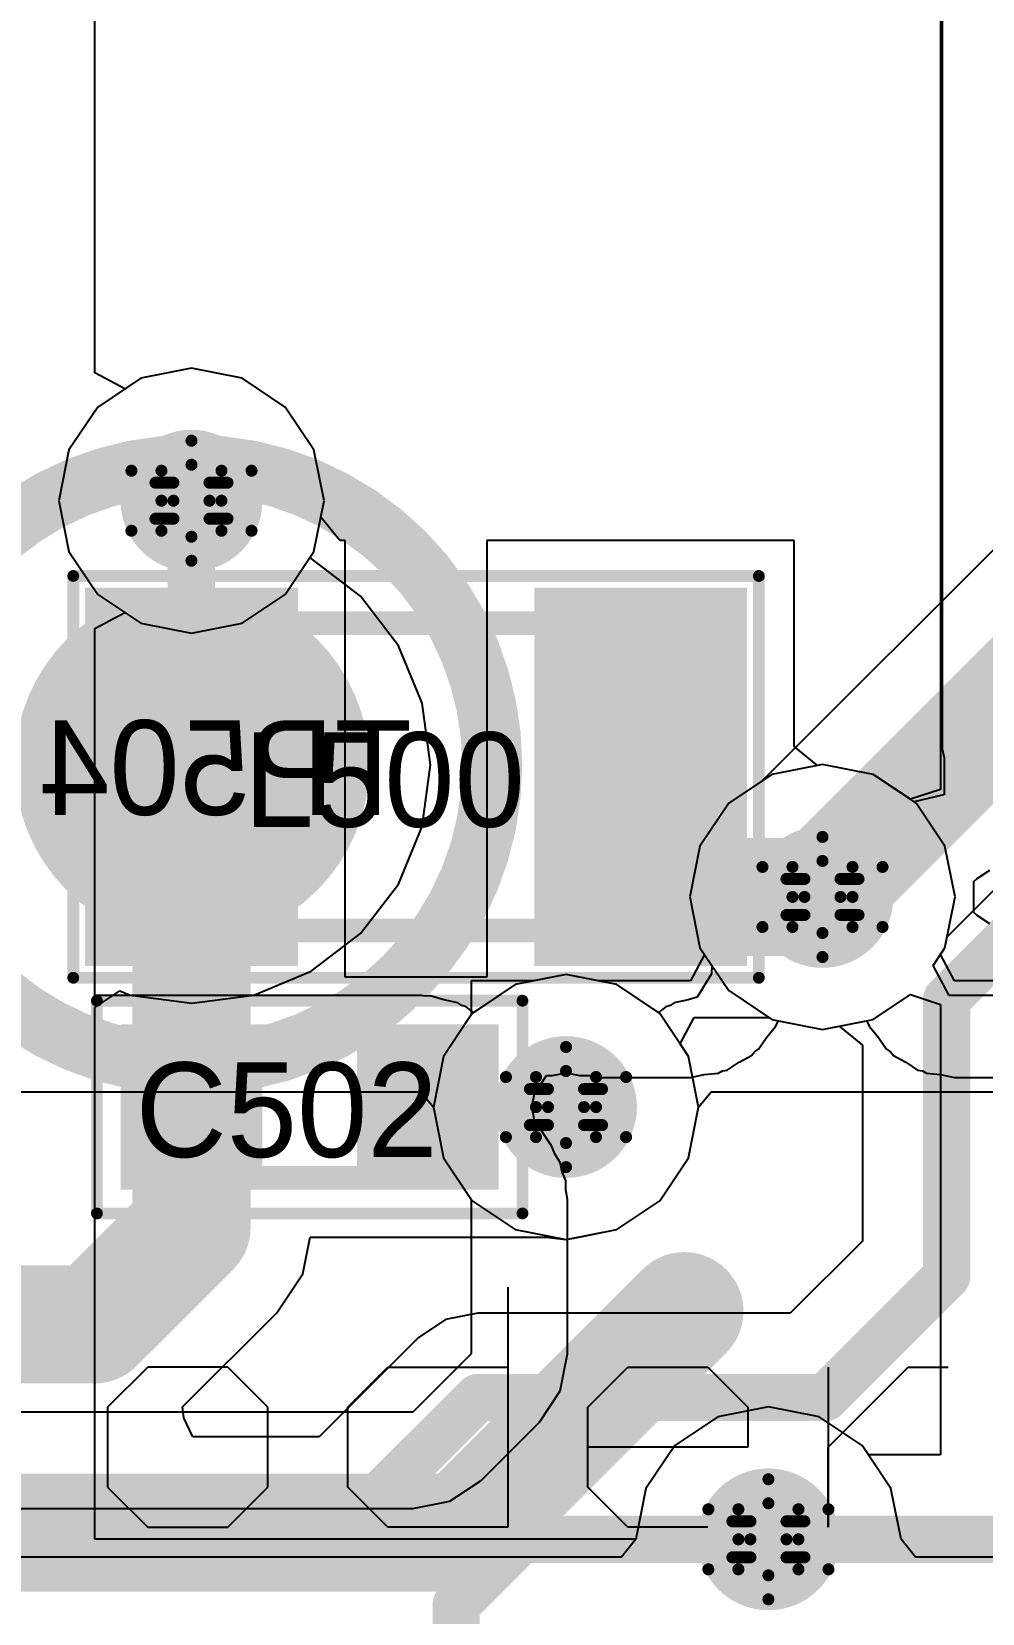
# Model space of a CAD drawing. Header units: millimetres. Extents: x 5 to 399, y 5 to 287.
# Drawn here: x 203.85 to 207.87, y 124.15 to 130.85 of the extents above; entities that cross this region are included whole.
import ezdxf

# ---------------------------------------------------------------- set-up
doc = ezdxf.new("R2010")
doc.units = ezdxf.units.MM
for name, color, linetype in [('BottomLayer', 5, 'Continuous'), ('BottomOverlay', 54, 'Continuous'), ('BottomPaste', 16, 'Continuous'), ('BottomSolder', 6, 'Continuous'), ('DrillDrawing', 1, 'Continuous'), ('DrillGuide', 244, 'Continuous'), ('Mechanical13', 56, 'Continuous'), ('MidLayer1', 16, 'Continuous'), ('MidLayer2', 76, 'Continuous'), ('MultiLayer', 9, 'Continuous'), ('TopLayer', 1, 'Continuous'), ('TopOverlay', 2, 'Continuous'), ('TopPaste', 8, 'Continuous'), ('TopSolder', 216, 'Continuous'), ('ViaHoleLayer', 16, 'Continuous')]:
    doc.layers.add(name, color=color, linetype=linetype)

# ---------------------------------------------------------------- blocks, each defined once
blk = doc.blocks.new('TP1_5MM_B_117')
at = {"layer": 'BottomLayer', "const_width": 0.75}
blk.add_lwpolyline([(-0.375, 0, 1), (0.375, 0, 1)], format="xyb", close=True, dxfattribs=at)
at = {"layer": 'BottomOverlay'}
for points, const_width in [([(1.27, 0, 1), (-1.27, 0, 1)], 0.254), ([(-1.3335, 0, 1), (-1.2065, 0, 1)], 0.127), ([(1.2065, 0, 1), (1.3335, 0, 1)], 0.127)]:
    blk.add_lwpolyline(points, format="xyb", close=True, dxfattribs=dict(at, const_width=const_width))
at = {"layer": 'BottomPaste', "const_width": 0.75}
blk.add_lwpolyline([(-0.375, 0, 1), (0.375, 0, 1)], format="xyb", close=True, dxfattribs=at)
at = {"layer": 'BottomSolder', "const_width": 0.75}
blk.add_lwpolyline([(-0.375, 0, 1), (0.375, 0, 1)], format="xyb", close=True, dxfattribs=at)
blk = doc.blocks.new('0805_R_212')
at = {"layer": 'Mechanical13', "const_width": 0.1}
for points in [[(0.95, 0.65), (-0.9498, 0.65)], [(-0.9498, 0.65), (-0.9498, -0.6498)], [(0.95, 0.65), (0.95, -0.6498)], [(0.95, -0.6498), (-0.9498, -0.6498)]]:
    blk.add_lwpolyline(points, dxfattribs=at)
at = {"layer": 'Mechanical13', "const_width": 0.05}
for points in [[(-0.9748, 0.65, 1), (-0.9248, 0.65, 1)], [(-0.9748, 0.65, 1), (-0.9248, 0.65, 1)], [(0.925, 0.65, 1), (0.975, 0.65, 1)], [(0.925, 0.65, 1), (0.975, 0.65, 1)], [(-0.9748, -0.6498, 1), (-0.9248, -0.6498, 1)], [(-0.9748, -0.6498, 1), (-0.9248, -0.6498, 1)], [(0.925, -0.6498, 1), (0.975, -0.6498, 1)], [(0.925, -0.6498, 1), (0.975, -0.6498, 1)]]:
    blk.add_lwpolyline(points, format="xyb", close=True, dxfattribs=at)
at = {"layer": 'TopLayer'}
for points in [[(-0.55, -0.75), (-0.55, 0.75), (-1.35, -0.75), (-1.35, 0.75)], [(0.55, 0.75), (0.55, -0.75), (1.35, 0.75), (1.35, -0.75)]]:
    blk.add_solid(points, dxfattribs=at)
at = {"layer": 'TopOverlay', "const_width": 0.05}
for points in [[(1.45, 0.85), (-1.45, 0.85)], [(-1.45, 0.85), (-1.45, -0.85)], [(1.45, 0.85), (1.45, -0.85)], [(1.45, -0.85), (-1.45, -0.85)]]:
    blk.add_lwpolyline(points, dxfattribs=at)
at = {"layer": 'TopOverlay', "const_width": 0.025}
for points in [[(-1.4625, 0.85, 1), (-1.4375, 0.85, 1)], [(-1.4625, 0.85, 1), (-1.4375, 0.85, 1)], [(1.4375, 0.85, 1), (1.4625, 0.85, 1)], [(1.4375, 0.85, 1), (1.4625, 0.85, 1)], [(-1.4625, -0.85, 1), (-1.4375, -0.85, 1)], [(-1.4625, -0.85, 1), (-1.4375, -0.85, 1)], [(1.4375, -0.85, 1), (1.4625, -0.85, 1)], [(1.4375, -0.85, 1), (1.4625, -0.85, 1)]]:
    blk.add_lwpolyline(points, format="xyb", close=True, dxfattribs=at)
at = {"layer": 'TopPaste'}
for points in [[(-0.55, -0.75), (-0.55, 0.75), (-1.35, -0.75), (-1.35, 0.75)], [(0.55, 0.75), (0.55, -0.75), (1.35, 0.75), (1.35, -0.75)]]:
    blk.add_solid(points, dxfattribs=at)
at = {"layer": 'TopSolder'}
for points in [[(-0.5, -0.8), (-0.5, 0.8), (-1.4, -0.8), (-1.4, 0.8)], [(0.5, 0.8), (0.5, -0.8), (1.4, 0.8), (1.4, -0.8)]]:
    blk.add_solid(points, dxfattribs=at)
blk = doc.blocks.new('0402___264')
at = {"layer": 'Mechanical13', "const_width": 0.1}
for points in [[(-0.55, 0.3), (-0.55, -0.3)], [(0.55, 0.3), (-0.55, 0.3)], [(0.55, 0.3), (0.55, -0.3)], [(0.55, -0.3), (-0.55, -0.3)]]:
    blk.add_lwpolyline(points, dxfattribs=at)
at = {"layer": 'Mechanical13', "const_width": 0.05}
for points in [[(-0.575, 0.3, 1), (-0.525, 0.3, 1)], [(-0.575, 0.3, 1), (-0.525, 0.3, 1)], [(0.525, 0.3, 1), (0.575, 0.3, 1)], [(0.525, 0.3, 1), (0.575, 0.3, 1)], [(-0.575, -0.3, 1), (-0.525, -0.3, 1)], [(-0.575, -0.3, 1), (-0.525, -0.3, 1)], [(0.525, -0.3, 1), (0.575, -0.3, 1)], [(0.525, -0.3, 1), (0.575, -0.3, 1)]]:
    blk.add_lwpolyline(points, format="xyb", close=True, dxfattribs=at)
at = {"layer": 'TopLayer'}
for points in [[(-0.25, -0.3), (-0.25, 0.3), (-0.75, -0.3), (-0.75, 0.3)], [(0.75, -0.3), (0.75, 0.3), (0.25, -0.3), (0.25, 0.3)]]:
    blk.add_solid(points, dxfattribs=at)
at = {"layer": 'TopOverlay', "const_width": 0.05}
for points in [[(0.9, 0.45), (-0.9, 0.45)], [(-0.9, 0.45), (-0.9, -0.45)], [(0.9, 0.45), (0.9, -0.45)], [(0.9, -0.45), (-0.9, -0.45)]]:
    blk.add_lwpolyline(points, dxfattribs=at)
at = {"layer": 'TopOverlay', "const_width": 0.025}
for points in [[(-0.9125, 0.45, 1), (-0.8875, 0.45, 1)], [(-0.9125, 0.45, 1), (-0.8875, 0.45, 1)], [(0.8875, 0.45, 1), (0.9125, 0.45, 1)], [(0.8875, 0.45, 1), (0.9125, 0.45, 1)], [(-0.9125, -0.45, 1), (-0.8875, -0.45, 1)], [(-0.9125, -0.45, 1), (-0.8875, -0.45, 1)], [(0.8875, -0.45, 1), (0.9125, -0.45, 1)], [(0.8875, -0.45, 1), (0.9125, -0.45, 1)]]:
    blk.add_lwpolyline(points, format="xyb", close=True, dxfattribs=at)
at = {"layer": 'TopPaste'}
for points in [[(-0.25, -0.3), (-0.25, 0.3), (-0.75, -0.3), (-0.75, 0.3)], [(0.75, -0.3), (0.75, 0.3), (0.25, -0.3), (0.25, 0.3)]]:
    blk.add_solid(points, dxfattribs=at)
at = {"layer": 'TopSolder'}
for points in [[(-0.2, -0.35), (-0.2, 0.35), (-0.8, -0.35), (-0.8, 0.35)], [(0.8, -0.35), (0.8, 0.35), (0.2, -0.35), (0.2, 0.35)]]:
    blk.add_solid(points, dxfattribs=at)

msp = doc.modelspace()

# ---------------------------------------------------------------- linework, layer by layer
at = {"layer": 'BottomLayer'}
for p, q in [((207.697, 136.8772), (207.697, 127.6407)), ((204.1202, 129.4034), (204.1202, 131.4266)), ((204.2472, 129.3355), (204.1202, 129.4034)), ((204.3145, 129.3805), (204.2472, 129.3355)), ((204.5291, 129.4232), (204.3145, 129.3805)), ((204.7437, 129.3805), (204.5291, 129.4232)), ((204.9257, 129.2589), (204.7437, 129.3805)), ((205.0472, 129.077), (204.9257, 129.2589)), ((205.0899, 128.8624), (205.0472, 129.077)), ((205.0472, 128.6478), (205.0899, 128.8624)), ((205.033, 128.6265), (205.0472, 128.6478)), ((205.0355, 128.6183), (205.033, 128.6265)), ((205.2444, 128.458), (205.0355, 128.6183)), ((205.4047, 128.2491), (205.2444, 128.458)), ((205.5055, 128.0058), (205.4047, 128.2491)), ((205.5398, 127.7448), (205.5055, 128.0058)), ((205.5055, 127.4837), (205.5398, 127.7448)), ((206.9836, 127.7041), (206.8017, 127.5825)), ((207.1982, 127.7468), (206.9836, 127.7041)), ((207.4128, 127.7041), (207.1982, 127.7468)), ((207.57, 127.5991), (207.4128, 127.7041)), ((207.697, 127.6407), (207.57, 127.5991)), ((206.8017, 127.5825), (206.6801, 127.4006)), ((205.4047, 127.2405), (205.5055, 127.4837)), ((206.6801, 127.4006), (206.6374, 127.186)), ((207.853, 127.2639), (207.9066, 127.2997)), ((205.2444, 127.0316), (205.4047, 127.2405)), ((207.8377, 127.2512), (207.853, 127.2639)), ((207.8377, 127.1208), (207.8377, 127.2512)), ((206.6374, 127.186), (206.6801, 126.9714)), ((207.853, 127.1081), (207.8377, 127.1208)), ((207.9066, 127.0723), (207.853, 127.1081)), ((205.0355, 126.8713), (205.2444, 127.0316)), ((206.6801, 126.9714), (206.8017, 126.7895)), ((204.7922, 126.7705), (205.0355, 126.8713)), ((206.1133, 126.8578), (205.8987, 126.8151)), ((206.3279, 126.8151), (206.1133, 126.8578)), ((204.1202, 126.7183), (204.2258, 126.7889)), ((204.2258, 126.7889), (204.2701, 126.7705)), ((204.2701, 126.7705), (204.5312, 126.7362)), ((204.5312, 126.7362), (204.7922, 126.7705)), ((205.8987, 126.8151), (205.7168, 126.6935)), ((206.5099, 126.6935), (206.3279, 126.8151)), ((206.8017, 126.7895), (206.9836, 126.6679)), ((207.4128, 126.6679), (207.57, 126.7729)), ((207.57, 126.7729), (207.697, 126.7313)), ((204.1202, 124.4682), (204.1202, 126.7183)), ((205.7168, 126.6935), (205.5952, 126.5116)), ((206.6314, 126.5116), (206.5099, 126.6935)), ((207.697, 126.7313), (207.697, 124.8251)), ((206.9836, 126.6679), (207.1982, 126.6252)), ((207.1982, 126.6252), (207.4128, 126.6679)), ((205.5952, 126.5116), (205.5526, 126.297)), ((206.6741, 126.297), (206.6314, 126.5116)), ((205.5526, 126.297), (205.5952, 126.0824)), ((206.6314, 126.0824), (206.6741, 126.297)), ((205.5952, 126.0824), (205.7168, 125.9005)), ((206.5099, 125.9005), (206.6314, 126.0824)), ((205.7168, 125.9005), (205.8987, 125.7789)), ((206.3279, 125.7789), (206.5099, 125.9005)), ((205.8987, 125.7789), (206.1133, 125.7362)), ((206.1133, 125.7362), (206.3279, 125.7789)), ((206.9696, 125.029), (206.755, 124.9863)), ((207.1842, 124.9863), (206.9696, 125.029)), ((206.755, 124.9863), (206.5731, 124.8647)), ((207.3661, 124.8647), (207.1842, 124.9863)), ((206.5731, 124.8647), (206.4515, 124.6828)), ((207.3926, 124.8251), (207.3661, 124.8647)), ((207.697, 124.8251), (207.3926, 124.8251)), ((206.4515, 124.6828), (206.4088, 124.4682)), ((206.4088, 124.4682), (204.1202, 124.4682))]:
    msp.add_line(p, q, dxfattribs=at)
for points, const_width in [([(204.3791, 128.8624, 1), (204.6791, 128.8624, 1)], 0.3), ([(204.4791, 128.8624, 1), (204.5791, 128.8624, 1)], 0.1), ([(204.4791, 127.7469, 1), (204.5791, 127.7469, 1)], 0.1), ([(204.4791, 127.7469, 1), (204.5791, 127.7469, 1)], 0.1), ([(204.4812, 127.7448, 1), (204.5812, 127.7448, 1)], 0.1), ([(207.0482, 127.186, 1), (207.3482, 127.186, 1)], 0.3), ([(205.9633, 126.297, 1), (206.2633, 126.297, 1)], 0.3), ([(206.8196, 124.4682, 1), (207.1196, 124.4682, 1)], 0.3), ([(206.9196, 124.4682, 1), (207.0196, 124.4682, 1)], 0.1)]:
    msp.add_lwpolyline(points, format="xyb", close=True, dxfattribs=dict(at, const_width=const_width))
at = {"layer": 'BottomLayer', "const_width": 0.2}
for points in [[(204.5291, 127.7469), (204.5291, 128.8624)], [(204.5291, 127.7469), (204.5312, 127.7448)], [(206.9696, 124.4682), (209.7231, 124.4682)]]:
    msp.add_lwpolyline(points, dxfattribs=at)
at = {"layer": 'DrillDrawing', "const_width": 0.0508}
for points in [[(204.4021, 128.9894), (204.5291, 129.1164)], [(204.5291, 129.1164), (204.6561, 128.9894)], [(204.4529, 128.9386), (204.5291, 129.0148)], [(204.5291, 129.0148), (204.6053, 128.9386)], [(204.2751, 128.9894), (204.4021, 128.8624)], [(204.2751, 128.9894), (204.4021, 128.9894)], [(204.3767, 128.9386), (204.4529, 128.8624)], [(204.3767, 128.9386), (204.4529, 128.9386)], [(204.6053, 128.9386), (204.6815, 128.9386)], [(204.6053, 128.8624), (204.6815, 128.9386)], [(204.6561, 128.9894), (204.7831, 128.9894)], [(204.6561, 128.8624), (204.7831, 128.9894)], [(204.2751, 128.7354), (204.4021, 128.8624)], [(204.3767, 128.7862), (204.4529, 128.8624)], [(204.6053, 128.8624), (204.6815, 128.7862)], [(204.6561, 128.8624), (204.7831, 128.7354)], [(204.2751, 128.7354), (204.4021, 128.7354)], [(204.3767, 128.7862), (204.4529, 128.7862)], [(204.4021, 128.7354), (204.5291, 128.6084)], [(204.4529, 128.7862), (204.5291, 128.71)], [(204.5291, 128.71), (204.6053, 128.7862)], [(204.5291, 128.6084), (204.6561, 128.7354)], [(204.6053, 128.7862), (204.6815, 128.7862)], [(204.6561, 128.7354), (204.7831, 128.7354)], [(207.0712, 127.313), (207.1982, 127.44)], [(207.1982, 127.44), (207.3252, 127.313)], [(207.122, 127.2622), (207.1982, 127.3384)], [(207.1982, 127.3384), (207.2744, 127.2622)], [(206.9442, 127.313), (207.0712, 127.186)], [(206.9442, 127.313), (207.0712, 127.313)], [(207.0458, 127.2622), (207.122, 127.186)], [(207.0458, 127.2622), (207.122, 127.2622)], [(207.2744, 127.2622), (207.3506, 127.2622)], [(207.2744, 127.186), (207.3506, 127.2622)], [(207.3252, 127.313), (207.4522, 127.313)], [(207.3252, 127.186), (207.4522, 127.313)], [(206.9442, 127.059), (207.0712, 127.186)], [(207.0458, 127.1098), (207.122, 127.186)], [(207.2744, 127.186), (207.3506, 127.1098)], [(207.3252, 127.186), (207.4522, 127.059)], [(206.9442, 127.059), (207.0712, 127.059)], [(207.0458, 127.1098), (207.122, 127.1098)], [(207.0712, 127.059), (207.1982, 126.932)], [(207.122, 127.1098), (207.1982, 127.0336)], [(207.1982, 127.0336), (207.2744, 127.1098)], [(207.1982, 126.932), (207.3252, 127.059)], [(207.2744, 127.1098), (207.3506, 127.1098)], [(207.3252, 127.059), (207.4522, 127.059)], [(205.9863, 126.424), (206.1133, 126.551)], [(206.1133, 126.551), (206.2403, 126.424)], [(205.8593, 126.424), (205.9863, 126.297)], [(205.8593, 126.424), (205.9863, 126.424)], [(206.0371, 126.3732), (206.1133, 126.4494)], [(206.1133, 126.4494), (206.1895, 126.3732)], [(206.2403, 126.424), (206.3673, 126.424)], [(206.2403, 126.297), (206.3673, 126.424)], [(205.9609, 126.3732), (206.0371, 126.297)], [(205.9609, 126.3732), (206.0371, 126.3732)], [(206.1895, 126.3732), (206.2657, 126.3732)], [(206.1895, 126.297), (206.2657, 126.3732)], [(205.8593, 126.17), (205.9863, 126.297)], [(205.9609, 126.2208), (206.0371, 126.297)], [(206.1895, 126.297), (206.2657, 126.2208)], [(206.2403, 126.297), (206.3673, 126.17)], [(205.9609, 126.2208), (206.0371, 126.2208)], [(206.0371, 126.2208), (206.1133, 126.1446)], [(206.1133, 126.1446), (206.1895, 126.2208)], [(206.1895, 126.2208), (206.2657, 126.2208)], [(205.8593, 126.17), (205.9863, 126.17)], [(205.9863, 126.17), (206.1133, 126.043)], [(206.1133, 126.043), (206.2403, 126.17)], [(206.2403, 126.17), (206.3673, 126.17)], [(206.8426, 124.5952), (206.9696, 124.7222)], [(206.9696, 124.7222), (207.0966, 124.5952)], [(206.7156, 124.5952), (206.8426, 124.4682)], [(206.7156, 124.5952), (206.8426, 124.5952)], [(206.8934, 124.5444), (206.9696, 124.6206)], [(206.9696, 124.6206), (207.0458, 124.5444)], [(207.0966, 124.5952), (207.2236, 124.5952)], [(207.0966, 124.4682), (207.2236, 124.5952)], [(206.8172, 124.5444), (206.8934, 124.4682)], [(206.8172, 124.5444), (206.8934, 124.5444)], [(207.0458, 124.5444), (207.122, 124.5444)], [(207.0458, 124.4682), (207.122, 124.5444)], [(206.7156, 124.3412), (206.8426, 124.4682)], [(206.8172, 124.392), (206.8934, 124.4682)], [(207.0458, 124.4682), (207.122, 124.392)], [(207.0966, 124.4682), (207.2236, 124.3412)], [(206.8172, 124.392), (206.8934, 124.392)], [(206.8934, 124.392), (206.9696, 124.3158)], [(206.9696, 124.3158), (207.0458, 124.392)], [(207.0458, 124.392), (207.122, 124.392)], [(206.7156, 124.3412), (206.8426, 124.3412)], [(206.8426, 124.3412), (206.9696, 124.2142)], [(206.9696, 124.2142), (207.0966, 124.3412)], [(207.0966, 124.3412), (207.2236, 124.3412)]]:
    msp.add_lwpolyline(points, dxfattribs=at)
at = {"layer": 'DrillDrawing', "const_width": 0.0254}
for points in [[(204.5164, 129.1164, 1), (204.5418, 129.1164, 1)], [(204.5164, 129.1164, 1), (204.5418, 129.1164, 1)], [(204.5164, 129.0148, 1), (204.5418, 129.0148, 1)], [(204.5164, 129.0148, 1), (204.5418, 129.0148, 1)], [(204.2624, 128.9894, 1), (204.2878, 128.9894, 1)], [(204.2624, 128.9894, 1), (204.2878, 128.9894, 1)], [(204.364, 128.9386, 1), (204.3894, 128.9386, 1)], [(204.364, 128.9386, 1), (204.3894, 128.9386, 1)], [(204.3894, 128.9894, 1), (204.4148, 128.9894, 1)], [(204.3894, 128.9894, 1), (204.4148, 128.9894, 1)], [(204.4402, 128.9386, 1), (204.4656, 128.9386, 1)], [(204.4402, 128.9386, 1), (204.4656, 128.9386, 1)], [(204.5926, 128.9386, 1), (204.618, 128.9386, 1)], [(204.5926, 128.9386, 1), (204.618, 128.9386, 1)], [(204.6434, 128.9894, 1), (204.6688, 128.9894, 1)], [(204.6434, 128.9894, 1), (204.6688, 128.9894, 1)], [(204.6688, 128.9386, 1), (204.6942, 128.9386, 1)], [(204.6688, 128.9386, 1), (204.6942, 128.9386, 1)], [(204.7704, 128.9894, 1), (204.7958, 128.9894, 1)], [(204.7704, 128.9894, 1), (204.7958, 128.9894, 1)], [(204.3894, 128.8624, 1), (204.4148, 128.8624, 1)], [(204.3894, 128.8624, 1), (204.4148, 128.8624, 1)], [(204.4402, 128.8624, 1), (204.4656, 128.8624, 1)], [(204.4402, 128.8624, 1), (204.4656, 128.8624, 1)], [(204.5926, 128.8624, 1), (204.618, 128.8624, 1)], [(204.5926, 128.8624, 1), (204.618, 128.8624, 1)], [(204.6434, 128.8624, 1), (204.6688, 128.8624, 1)], [(204.6434, 128.8624, 1), (204.6688, 128.8624, 1)], [(204.2624, 128.7354, 1), (204.2878, 128.7354, 1)], [(204.2624, 128.7354, 1), (204.2878, 128.7354, 1)], [(204.364, 128.7862, 1), (204.3894, 128.7862, 1)], [(204.364, 128.7862, 1), (204.3894, 128.7862, 1)], [(204.3894, 128.7354, 1), (204.4148, 128.7354, 1)], [(204.3894, 128.7354, 1), (204.4148, 128.7354, 1)], [(204.4402, 128.7862, 1), (204.4656, 128.7862, 1)], [(204.4402, 128.7862, 1), (204.4656, 128.7862, 1)], [(204.5926, 128.7862, 1), (204.618, 128.7862, 1)], [(204.5926, 128.7862, 1), (204.618, 128.7862, 1)], [(204.6434, 128.7354, 1), (204.6688, 128.7354, 1)], [(204.6434, 128.7354, 1), (204.6688, 128.7354, 1)], [(204.6688, 128.7862, 1), (204.6942, 128.7862, 1)], [(204.6688, 128.7862, 1), (204.6942, 128.7862, 1)], [(204.7704, 128.7354, 1), (204.7958, 128.7354, 1)], [(204.7704, 128.7354, 1), (204.7958, 128.7354, 1)], [(204.5164, 128.71, 1), (204.5418, 128.71, 1)], [(204.5164, 128.71, 1), (204.5418, 128.71, 1)], [(204.5164, 128.6084, 1), (204.5418, 128.6084, 1)], [(204.5164, 128.6084, 1), (204.5418, 128.6084, 1)], [(207.1855, 127.44, 1), (207.2109, 127.44, 1)], [(207.1855, 127.44, 1), (207.2109, 127.44, 1)], [(207.1855, 127.3384, 1), (207.2109, 127.3384, 1)], [(207.1855, 127.3384, 1), (207.2109, 127.3384, 1)], [(206.9315, 127.313, 1), (206.9569, 127.313, 1)], [(206.9315, 127.313, 1), (206.9569, 127.313, 1)], [(207.0331, 127.2622, 1), (207.0585, 127.2622, 1)], [(207.0331, 127.2622, 1), (207.0585, 127.2622, 1)], [(207.0585, 127.313, 1), (207.0839, 127.313, 1)], [(207.0585, 127.313, 1), (207.0839, 127.313, 1)], [(207.1093, 127.2622, 1), (207.1347, 127.2622, 1)], [(207.1093, 127.2622, 1), (207.1347, 127.2622, 1)], [(207.2617, 127.2622, 1), (207.2871, 127.2622, 1)], [(207.2617, 127.2622, 1), (207.2871, 127.2622, 1)], [(207.3125, 127.313, 1), (207.3379, 127.313, 1)], [(207.3125, 127.313, 1), (207.3379, 127.313, 1)], [(207.3379, 127.2622, 1), (207.3633, 127.2622, 1)], [(207.3379, 127.2622, 1), (207.3633, 127.2622, 1)], [(207.4395, 127.313, 1), (207.4649, 127.313, 1)], [(207.4395, 127.313, 1), (207.4649, 127.313, 1)], [(207.0585, 127.186, 1), (207.0839, 127.186, 1)], [(207.0585, 127.186, 1), (207.0839, 127.186, 1)], [(207.1093, 127.186, 1), (207.1347, 127.186, 1)], [(207.1093, 127.186, 1), (207.1347, 127.186, 1)], [(207.2617, 127.186, 1), (207.2871, 127.186, 1)], [(207.2617, 127.186, 1), (207.2871, 127.186, 1)], [(207.3125, 127.186, 1), (207.3379, 127.186, 1)], [(207.3125, 127.186, 1), (207.3379, 127.186, 1)], [(206.9315, 127.059, 1), (206.9569, 127.059, 1)], [(206.9315, 127.059, 1), (206.9569, 127.059, 1)], [(207.0331, 127.1098, 1), (207.0585, 127.1098, 1)], [(207.0331, 127.1098, 1), (207.0585, 127.1098, 1)], [(207.0585, 127.059, 1), (207.0839, 127.059, 1)], [(207.0585, 127.059, 1), (207.0839, 127.059, 1)], [(207.1093, 127.1098, 1), (207.1347, 127.1098, 1)], [(207.1093, 127.1098, 1), (207.1347, 127.1098, 1)], [(207.2617, 127.1098, 1), (207.2871, 127.1098, 1)], [(207.2617, 127.1098, 1), (207.2871, 127.1098, 1)], [(207.3125, 127.059, 1), (207.3379, 127.059, 1)], [(207.3125, 127.059, 1), (207.3379, 127.059, 1)], [(207.3379, 127.1098, 1), (207.3633, 127.1098, 1)], [(207.3379, 127.1098, 1), (207.3633, 127.1098, 1)], [(207.4395, 127.059, 1), (207.4649, 127.059, 1)], [(207.4395, 127.059, 1), (207.4649, 127.059, 1)], [(207.1855, 127.0336, 1), (207.2109, 127.0336, 1)], [(207.1855, 127.0336, 1), (207.2109, 127.0336, 1)], [(207.1855, 126.932, 1), (207.2109, 126.932, 1)], [(207.1855, 126.932, 1), (207.2109, 126.932, 1)], [(206.1006, 126.551, 1), (206.126, 126.551, 1)], [(206.1006, 126.551, 1), (206.126, 126.551, 1)], [(205.8466, 126.424, 1), (205.872, 126.424, 1)], [(205.8466, 126.424, 1), (205.872, 126.424, 1)], [(205.9736, 126.424, 1), (205.999, 126.424, 1)], [(205.9736, 126.424, 1), (205.999, 126.424, 1)], [(206.1006, 126.4494, 1), (206.126, 126.4494, 1)], [(206.1006, 126.4494, 1), (206.126, 126.4494, 1)], [(206.2276, 126.424, 1), (206.253, 126.424, 1)], [(206.2276, 126.424, 1), (206.253, 126.424, 1)], [(206.3546, 126.424, 1), (206.38, 126.424, 1)], [(206.3546, 126.424, 1), (206.38, 126.424, 1)], [(205.9482, 126.3732, 1), (205.9736, 126.3732, 1)], [(205.9482, 126.3732, 1), (205.9736, 126.3732, 1)], [(206.0244, 126.3732, 1), (206.0498, 126.3732, 1)], [(206.0244, 126.3732, 1), (206.0498, 126.3732, 1)], [(206.1768, 126.3732, 1), (206.2022, 126.3732, 1)], [(206.1768, 126.3732, 1), (206.2022, 126.3732, 1)], [(206.253, 126.3732, 1), (206.2784, 126.3732, 1)], [(206.253, 126.3732, 1), (206.2784, 126.3732, 1)], [(205.9736, 126.297, 1), (205.999, 126.297, 1)], [(205.9736, 126.297, 1), (205.999, 126.297, 1)], [(206.0244, 126.297, 1), (206.0498, 126.297, 1)], [(206.0244, 126.297, 1), (206.0498, 126.297, 1)], [(206.1768, 126.297, 1), (206.2022, 126.297, 1)], [(206.1768, 126.297, 1), (206.2022, 126.297, 1)], [(206.2276, 126.297, 1), (206.253, 126.297, 1)], [(206.2276, 126.297, 1), (206.253, 126.297, 1)], [(205.9482, 126.2208, 1), (205.9736, 126.2208, 1)], [(205.9482, 126.2208, 1), (205.9736, 126.2208, 1)], [(206.0244, 126.2208, 1), (206.0498, 126.2208, 1)], [(206.0244, 126.2208, 1), (206.0498, 126.2208, 1)], [(206.1768, 126.2208, 1), (206.2022, 126.2208, 1)], [(206.1768, 126.2208, 1), (206.2022, 126.2208, 1)], [(206.253, 126.2208, 1), (206.2784, 126.2208, 1)], [(206.253, 126.2208, 1), (206.2784, 126.2208, 1)], [(205.8466, 126.17, 1), (205.872, 126.17, 1)], [(205.8466, 126.17, 1), (205.872, 126.17, 1)], [(205.9736, 126.17, 1), (205.999, 126.17, 1)], [(205.9736, 126.17, 1), (205.999, 126.17, 1)], [(206.1006, 126.1446, 1), (206.126, 126.1446, 1)], [(206.1006, 126.1446, 1), (206.126, 126.1446, 1)], [(206.2276, 126.17, 1), (206.253, 126.17, 1)], [(206.2276, 126.17, 1), (206.253, 126.17, 1)], [(206.3546, 126.17, 1), (206.38, 126.17, 1)], [(206.3546, 126.17, 1), (206.38, 126.17, 1)], [(206.1006, 126.043, 1), (206.126, 126.043, 1)], [(206.1006, 126.043, 1), (206.126, 126.043, 1)], [(206.9569, 124.7222, 1), (206.9823, 124.7222, 1)], [(206.9569, 124.7222, 1), (206.9823, 124.7222, 1)], [(206.7029, 124.5952, 1), (206.7283, 124.5952, 1)], [(206.7029, 124.5952, 1), (206.7283, 124.5952, 1)], [(206.8299, 124.5952, 1), (206.8553, 124.5952, 1)], [(206.8299, 124.5952, 1), (206.8553, 124.5952, 1)], [(206.9569, 124.6206, 1), (206.9823, 124.6206, 1)], [(206.9569, 124.6206, 1), (206.9823, 124.6206, 1)], [(207.0839, 124.5952, 1), (207.1093, 124.5952, 1)], [(207.0839, 124.5952, 1), (207.1093, 124.5952, 1)], [(207.2109, 124.5952, 1), (207.2363, 124.5952, 1)], [(207.2109, 124.5952, 1), (207.2363, 124.5952, 1)], [(206.8045, 124.5444, 1), (206.8299, 124.5444, 1)], [(206.8045, 124.5444, 1), (206.8299, 124.5444, 1)], [(206.8807, 124.5444, 1), (206.9061, 124.5444, 1)], [(206.8807, 124.5444, 1), (206.9061, 124.5444, 1)], [(207.0331, 124.5444, 1), (207.0585, 124.5444, 1)], [(207.0331, 124.5444, 1), (207.0585, 124.5444, 1)], [(207.1093, 124.5444, 1), (207.1347, 124.5444, 1)], [(207.1093, 124.5444, 1), (207.1347, 124.5444, 1)], [(206.8299, 124.4682, 1), (206.8553, 124.4682, 1)], [(206.8299, 124.4682, 1), (206.8553, 124.4682, 1)], [(206.8807, 124.4682, 1), (206.9061, 124.4682, 1)], [(206.8807, 124.4682, 1), (206.9061, 124.4682, 1)], [(207.0331, 124.4682, 1), (207.0585, 124.4682, 1)], [(207.0331, 124.4682, 1), (207.0585, 124.4682, 1)], [(207.0839, 124.4682, 1), (207.1093, 124.4682, 1)], [(207.0839, 124.4682, 1), (207.1093, 124.4682, 1)], [(206.8045, 124.392, 1), (206.8299, 124.392, 1)], [(206.8045, 124.392, 1), (206.8299, 124.392, 1)], [(206.8807, 124.392, 1), (206.9061, 124.392, 1)], [(206.8807, 124.392, 1), (206.9061, 124.392, 1)], [(207.0331, 124.392, 1), (207.0585, 124.392, 1)], [(207.0331, 124.392, 1), (207.0585, 124.392, 1)], [(207.1093, 124.392, 1), (207.1347, 124.392, 1)], [(207.1093, 124.392, 1), (207.1347, 124.392, 1)], [(206.7029, 124.3412, 1), (206.7283, 124.3412, 1)], [(206.7029, 124.3412, 1), (206.7283, 124.3412, 1)], [(206.8299, 124.3412, 1), (206.8553, 124.3412, 1)], [(206.8299, 124.3412, 1), (206.8553, 124.3412, 1)], [(206.9569, 124.3158, 1), (206.9823, 124.3158, 1)], [(206.9569, 124.3158, 1), (206.9823, 124.3158, 1)], [(207.0839, 124.3412, 1), (207.1093, 124.3412, 1)], [(207.0839, 124.3412, 1), (207.1093, 124.3412, 1)], [(207.2109, 124.3412, 1), (207.2363, 124.3412, 1)], [(207.2109, 124.3412, 1), (207.2363, 124.3412, 1)], [(206.9569, 124.2142, 1), (206.9823, 124.2142, 1)], [(206.9569, 124.2142, 1), (206.9823, 124.2142, 1)]]:
    msp.add_lwpolyline(points, format="xyb", close=True, dxfattribs=at)
at = {"layer": 'DrillGuide', "const_width": 0.125}
for points in [[(204.4666, 128.8624, 1), (204.5916, 128.8624, 1)], [(207.1357, 127.186, 1), (207.2607, 127.186, 1)], [(206.0508, 126.297, 1), (206.1758, 126.297, 1)], [(206.9071, 124.4682, 1), (207.0321, 124.4682, 1)]]:
    msp.add_lwpolyline(points, format="xyb", close=True, dxfattribs=at)
at = {"layer": 'MidLayer1'}
for p, q in [((204.3145, 129.3805), (204.1326, 129.2589)), ((204.5291, 129.4232), (204.3145, 129.3805)), ((204.7437, 129.3805), (204.5291, 129.4232)), ((204.9257, 129.2589), (204.7437, 129.3805)), ((204.1326, 129.2589), (204.011, 129.077)), ((205.0472, 129.077), (204.9257, 129.2589)), ((204.011, 129.077), (203.9683, 128.8624)), ((205.0899, 128.8624), (205.0472, 129.077)), ((203.9683, 128.8624), (204.011, 128.6478)), ((205.0472, 128.6478), (205.0899, 128.8624)), ((204.011, 128.6478), (204.1326, 128.4659)), ((204.9257, 128.4659), (205.0472, 128.6478)), ((204.1326, 128.4659), (204.3145, 128.3443)), ((204.7437, 128.3443), (204.9257, 128.4659)), ((204.3145, 128.3443), (204.5291, 128.3016)), ((204.5291, 128.3016), (204.7437, 128.3443)), ((206.9836, 127.7041), (206.8017, 127.5825)), ((207.1982, 127.7468), (206.9836, 127.7041)), ((207.4128, 127.7041), (207.1982, 127.7468)), ((207.5947, 127.5825), (207.4128, 127.7041)), ((206.8017, 127.5825), (206.6801, 127.4006)), ((207.7163, 127.4006), (207.5947, 127.5825)), ((206.6801, 127.4006), (206.6374, 127.186)), ((207.759, 127.186), (207.7163, 127.4006)), ((206.6374, 127.186), (206.6801, 126.9714)), ((207.7163, 126.9714), (207.759, 127.186)), ((206.6801, 126.9714), (206.6995, 126.9424)), ((207.6969, 126.9424), (207.7163, 126.9714)), ((206.6995, 126.9424), (206.6396, 126.8304)), ((207.7568, 126.8304), (207.6969, 126.9424)), ((205.9757, 126.8304), (205.7124, 126.8304)), ((205.7124, 126.8304), (205.7124, 126.6869)), ((206.1133, 126.8578), (205.9757, 126.8304)), ((206.2509, 126.8304), (206.1133, 126.8578)), ((206.6396, 126.8304), (206.2509, 126.8304)), ((211.8972, 126.8304), (207.7568, 126.8304)), ((205.7124, 126.6869), (205.5952, 126.5116)), ((206.9613, 126.5918), (206.9993, 126.6381)), ((206.9993, 126.6381), (207.0122, 126.6622)), ((207.0122, 126.6622), (207.1982, 126.6252)), ((207.1982, 126.6252), (207.3842, 126.6622)), ((207.3842, 126.6622), (207.3971, 126.6381)), ((207.3971, 126.6381), (207.4351, 126.5918)), ((206.928, 126.542), (206.9613, 126.5918)), ((207.4351, 126.5918), (207.4684, 126.542)), ((205.5952, 126.5116), (205.5526, 126.297)), ((206.7957, 126.4536), (206.8455, 126.4869)), ((206.8455, 126.4869), (206.8983, 126.5151)), ((206.8983, 126.5151), (206.9112, 126.5308)), ((206.9112, 126.5308), (206.928, 126.542)), ((207.4684, 126.542), (207.4852, 126.5308)), ((207.4852, 126.5308), (207.4981, 126.5151)), ((207.4981, 126.5151), (207.5509, 126.4869)), ((207.5509, 126.4869), (207.6007, 126.4536)), ((205.9794, 126.3525), (206.0315, 126.4304)), ((206.0315, 126.4304), (206.0553, 126.4304)), ((206.0553, 126.4304), (206.1133, 126.4419)), ((206.1133, 126.4419), (206.1714, 126.4304)), ((206.1714, 126.4304), (206.2115, 126.4304)), ((206.2115, 126.4304), (206.2509, 126.4226)), ((206.2509, 126.4226), (206.6396, 126.4226)), ((206.6396, 126.4226), (206.6984, 126.4342)), ((206.6984, 126.4342), (206.758, 126.4401)), ((206.758, 126.4401), (206.7758, 126.4497)), ((206.7758, 126.4497), (206.7957, 126.4536)), ((207.6007, 126.4536), (207.6206, 126.4497)), ((207.6206, 126.4497), (207.6384, 126.4401)), ((207.6384, 126.4401), (207.698, 126.4342)), ((207.698, 126.4342), (207.7568, 126.4226)), ((207.7568, 126.4226), (211.8972, 126.4226)), ((205.9684, 126.297), (205.9794, 126.3525)), ((205.5526, 126.297), (205.5952, 126.0824)), ((205.9794, 126.2415), (205.9684, 126.297)), ((206.0515, 126.1336), (205.9794, 126.2415)), ((205.5952, 126.0824), (205.7124, 125.9071)), ((206.0669, 126.0965), (206.0515, 126.1336)), ((206.0892, 126.0631), (206.0669, 126.0965)), ((206.097, 126.0237), (206.0892, 126.0631)), ((206.1124, 125.9866), (206.097, 126.0237)), ((206.1124, 125.9465), (206.1124, 125.9866)), ((206.1202, 125.9071), (206.1124, 125.9465)), ((205.7124, 125.9071), (205.7124, 125.2528)), ((206.1202, 125.2528), (206.1202, 125.9071)), ((205.7124, 125.2528), (205.4655, 125.0059)), ((206.0892, 125.0967), (206.1202, 125.2528)), ((206.1202, 125.2528), (206.1202, 125.2528)), ((206.0008, 124.9644), (206.0892, 125.0967)), ((206.9696, 125.029), (206.755, 124.9863)), ((207.1842, 124.9863), (206.9696, 125.029)), ((205.4655, 125.0059), (201.6381, 125.0059)), ((205.7539, 124.7175), (206.0008, 124.9644)), ((206.755, 124.9863), (206.5731, 124.8647)), ((207.3661, 124.8647), (207.1842, 124.9863)), ((206.5731, 124.8647), (206.4515, 124.6828)), ((207.4877, 124.6828), (207.3661, 124.8647)), ((205.6216, 124.6291), (205.7539, 124.7175)), ((205.7539, 124.7175), (205.7539, 124.7175)), ((206.4515, 124.6828), (206.4088, 124.4682)), ((207.5304, 124.4682), (207.4877, 124.6828)), ((205.4655, 124.598), (205.6216, 124.6291)), ((201.6783, 124.598), (205.4655, 124.598)), ((206.4088, 124.4682), (206.3475, 124.3934)), ((207.5917, 124.3934), (207.5304, 124.4682)), ((206.3475, 124.3934), (201.8485, 124.3934)), ((210.7124, 124.3934), (207.5917, 124.3934))]:
    msp.add_line(p, q, dxfattribs=at)
for points, const_width in [([(204.3791, 128.8624, 1), (204.6791, 128.8624, 1)], 0.3), ([(207.0482, 127.186, 1), (207.3482, 127.186, 1)], 0.3), ([(205.9633, 126.297, 1), (206.2633, 126.297, 1)], 0.3), ([(206.489, 125.4334, 1), (206.739, 125.4334, 1)], 0.25), ([(205.5517, 124.4961, 1), (205.8017, 124.4961, 1)], 0.25), ([(205.5517, 124.4961, 1), (205.8017, 124.4961, 1)], 0.25), ([(206.8196, 124.4682, 1), (207.1196, 124.4682, 1)], 0.3)]:
    msp.add_lwpolyline(points, format="xyb", close=True, dxfattribs=dict(at, const_width=const_width))
at = {"layer": 'MidLayer1', "const_width": 0.5}
for points in [[(205.6767, 124.4961), (206.614, 125.4334)], [(201.6381, 124.4961), (205.6767, 124.4961)]]:
    msp.add_lwpolyline(points, dxfattribs=at)
at = {"layer": 'MidLayer2'}
for p, q in [((204.1202, 129.4034), (204.1202, 131.454)), ((210.0635, 130.7977), (206.9424, 127.6766)), ((207.7255, 127.0177), (210.6352, 129.9274)), ((204.2472, 129.3355), (204.1202, 129.4034)), ((204.3145, 129.3805), (204.2472, 129.3355)), ((204.5291, 129.4232), (204.3145, 129.3805)), ((204.7437, 129.3805), (204.5291, 129.4232)), ((204.9257, 129.2589), (204.7437, 129.3805)), ((205.0472, 129.077), (204.9257, 129.2589)), ((205.0899, 128.8624), (205.0472, 129.077)), ((205.0472, 128.6478), (205.0899, 128.8624)), ((204.9257, 128.4659), (205.0472, 128.6478)), ((204.7437, 128.3443), (204.9257, 128.4659)), ((204.1202, 128.3214), (204.2472, 128.3893)), ((204.2472, 128.3893), (204.3145, 128.3443)), ((204.1202, 126.7696), (204.1202, 128.3214)), ((204.3145, 128.3443), (204.5291, 128.3016)), ((204.5291, 128.3016), (204.7437, 128.3443)), ((206.9424, 127.6766), (206.8017, 127.5825)), ((206.8017, 127.5825), (206.6801, 127.4006)), ((206.6801, 127.4006), (206.6374, 127.186)), ((206.6374, 127.186), (206.6801, 126.9714)), ((207.7163, 126.9714), (207.7255, 127.0177)), ((206.6801, 126.9714), (206.7301, 126.8966)), ((207.6663, 126.8966), (207.7163, 126.9714)), ((206.7301, 126.8966), (206.7293, 126.8614)), ((207.7342, 126.7696), (207.6663, 126.8966)), ((206.1133, 126.8578), (205.8987, 126.8151)), ((206.3279, 126.8151), (206.1133, 126.8578)), ((206.7293, 126.8614), (206.6675, 126.7617)), ((205.4994, 126.7696), (204.1202, 126.7696)), ((205.5192, 126.7657), (205.4994, 126.7696)), ((205.5394, 126.7677), (205.5192, 126.7657)), ((205.5967, 126.7503), (205.5394, 126.7677)), ((205.6554, 126.7386), (205.5967, 126.7503)), ((205.8987, 126.8151), (205.7217, 126.6968)), ((206.505, 126.6968), (206.3279, 126.8151)), ((206.63, 126.7503), (206.5712, 126.7386)), ((206.6675, 126.7617), (206.63, 126.7503)), ((209.6734, 126.7696), (207.7342, 126.7696)), ((205.6723, 126.7273), (205.6554, 126.7386)), ((205.6916, 126.7215), (205.6723, 126.7273)), ((205.7217, 126.6968), (205.6916, 126.7215)), ((206.535, 126.7215), (206.505, 126.6968)), ((206.5544, 126.7273), (206.535, 126.7215)), ((206.5712, 126.7386), (206.5544, 126.7273)), ((197.2732, 126.3618), (205.4994, 126.3618)), ((205.4994, 126.3618), (205.5526, 126.297)), ((206.6741, 126.297), (206.7273, 126.3618)), ((206.7273, 126.3618), (209.6734, 126.3618)), ((205.5526, 126.297), (205.5952, 126.0824)), ((206.6314, 126.0824), (206.6741, 126.297)), ((205.5952, 126.0824), (205.7168, 125.9005)), ((206.5099, 125.9005), (206.6314, 126.0824)), ((205.7168, 125.9005), (205.8987, 125.7789)), ((206.3279, 125.7789), (206.5099, 125.9005)), ((205.8987, 125.7789), (206.1133, 125.7362)), ((206.1133, 125.7362), (206.3279, 125.7789)), ((206.9696, 125.029), (206.755, 124.9863)), ((207.1842, 124.9863), (206.9696, 125.029)), ((206.755, 124.9863), (206.5731, 124.8647)), ((207.3661, 124.8647), (207.1842, 124.9863)), ((206.5731, 124.8647), (206.4515, 124.6828)), ((207.4877, 124.6828), (207.3661, 124.8647)), ((206.4515, 124.6828), (206.4088, 124.4682)), ((207.5304, 124.4682), (207.4877, 124.6828)), ((206.4088, 124.4682), (206.3475, 124.3934)), ((207.5917, 124.3934), (207.5304, 124.4682)), ((206.3475, 124.3934), (198.0288, 124.3934)), ((209.6734, 124.3934), (207.5917, 124.3934))]:
    msp.add_line(p, q, dxfattribs=at)
at = {"layer": 'MidLayer2', "const_width": 0.5}
for points in [[(207.1982, 127.2114), (210.424, 130.4372)], [(207.1982, 127.186), (207.1982, 127.2114)]]:
    msp.add_lwpolyline(points, dxfattribs=at)
at = {"layer": 'MidLayer2'}
for points, const_width in [([(204.3791, 128.8624, 1), (204.6791, 128.8624, 1)], 0.3), ([(207.0482, 127.186, 1), (207.3482, 127.186, 1)], 0.3), ([(207.0732, 127.2114, 1), (207.3232, 127.2114, 1)], 0.25), ([(207.0732, 127.2114, 1), (207.3232, 127.2114, 1)], 0.25), ([(207.0732, 127.186, 1), (207.3232, 127.186, 1)], 0.25), ([(205.9633, 126.297, 1), (206.2633, 126.297, 1)], 0.3), ([(206.8196, 124.4682, 1), (207.1196, 124.4682, 1)], 0.3)]:
    msp.add_lwpolyline(points, format="xyb", close=True, dxfattribs=dict(at, const_width=const_width))
at = {"layer": 'MultiLayer', "const_width": 0.3}
for points in [[(204.3791, 128.8624, 1), (204.6791, 128.8624, 1)], [(207.0482, 127.186, 1), (207.3482, 127.186, 1)], [(205.9633, 126.297, 1), (206.2633, 126.297, 1)], [(206.8196, 124.4682, 1), (207.1196, 124.4682, 1)]]:
    msp.add_lwpolyline(points, format="xyb", close=True, dxfattribs=at)
at = {"layer": 'TopLayer'}
for p, q in [((207.7048, 135.7426), (207.7048, 127.8127)), ((204.1202, 129.4034), (204.1202, 131.327)), ((204.2472, 129.3355), (204.1202, 129.4034)), ((204.3145, 129.3805), (204.2472, 129.3355)), ((204.5291, 129.4232), (204.3145, 129.3805)), ((204.7437, 129.3805), (204.5291, 129.4232)), ((204.9257, 129.2589), (204.7437, 129.3805)), ((205.0472, 129.077), (204.9257, 129.2589)), ((205.0899, 128.8624), (205.0472, 129.077)), ((205.0759, 128.7922), (205.0899, 128.8624)), ((205.1565, 128.694), (205.0759, 128.7922)), ((205.1791, 128.694), (205.1565, 128.694)), ((205.1791, 126.847), (205.1791, 128.694)), ((207.0791, 128.694), (205.7791, 128.694)), ((205.7791, 128.694), (205.7791, 126.847)), ((207.0791, 127.8232), (207.0791, 128.694)), ((207.1773, 127.7426), (207.0791, 127.8232)), ((207.7048, 127.8127), (207.7048, 127.8127)), ((207.7048, 127.8127), (207.7124, 127.7744)), ((207.7124, 127.7744), (207.7124, 127.6182)), ((207.1982, 127.7468), (207.1773, 127.7426)), ((207.4128, 127.7041), (207.1982, 127.7468)), ((207.5854, 127.5888), (207.4128, 127.7041)), ((207.7049, 127.616), (207.5854, 127.5888)), ((207.7124, 127.6182), (207.7049, 127.616)), ((205.7791, 126.847), (205.1791, 126.847)), ((206.5963, 126.5642), (206.6561, 126.6762)), ((206.6561, 126.6762), (206.9712, 126.6762)), ((206.9712, 126.6762), (206.9836, 126.6679)), ((206.9836, 126.6679), (207.1982, 126.6252)), ((207.1982, 126.6252), (207.2688, 126.6393)), ((207.2688, 126.6393), (207.3669, 126.5587)), ((206.6314, 126.5116), (206.5963, 126.5642)), ((207.3669, 126.5587), (207.3669, 125.7298)), ((206.6741, 126.297), (206.6314, 126.5116)), ((206.6314, 126.0824), (206.6741, 126.297)), ((206.5099, 125.9005), (206.6314, 126.0824)), ((206.3279, 125.7789), (206.5099, 125.9005)), ((205.0001, 125.5918), (205.031, 125.747)), ((205.031, 125.747), (206.0291, 125.747)), ((206.0291, 125.747), (206.0291, 125.747)), ((206.0291, 125.747), (206.1133, 125.7362)), ((206.1531, 125.7441), (206.3279, 125.7789)), ((206.1133, 125.7362), (206.1531, 125.7441)), ((207.3669, 125.7298), (207.0622, 125.4251)), ((204.8896, 125.4264), (205.0001, 125.5918)), ((204.4914, 125.0283), (204.8896, 125.4264)), ((205.7408, 125.4251), (205.6042, 125.3979)), ((207.0622, 125.4251), (205.7408, 125.4251)), ((205.6042, 125.3979), (205.4885, 125.3205)), ((205.4885, 125.3205), (205.0692, 124.9013)), ((204.497, 124.9824), (204.4914, 125.0283)), ((204.5354, 124.9013), (204.497, 124.9824)), ((205.0692, 124.9013), (204.5354, 124.9013))]:
    msp.add_line(p, q, dxfattribs=at)
for points, const_width in [([(204.3791, 128.8624, 1), (204.6791, 128.8624, 1)], 0.3), ([(204.4791, 128.8624, 1), (204.5791, 128.8624, 1)], 0.1), ([(204.4041, 127.694, 1), (204.6541, 127.694, 1)], 0.25), ([(204.4791, 127.694, 1), (204.5791, 127.694, 1)], 0.1), ([(207.0482, 127.186, 1), (207.3482, 127.186, 1)], 0.3), ([(206.2843, 127.2114, 1), (206.5343, 127.2114, 1)], 0.25), ([(206.3097, 127.186, 1), (206.5597, 127.186, 1)], 0.25), ([(206.3097, 127.186, 1), (206.5597, 127.186, 1)], 0.25), ([(207.0732, 127.186, 1), (207.3232, 127.186, 1)], 0.25), ([(207.6738, 126.7533, 1), (207.7738, 126.7533, 1)], 0.1), ([(207.6738, 126.7533, 1), (207.7738, 126.7533, 1)], 0.1), ([(205.9633, 126.297, 1), (206.2633, 126.297, 1)], 0.3), ([(204.4041, 126.297, 1), (204.6541, 126.297, 1)], 0.25), ([(204.4041, 126.297, 1), (204.6541, 126.297, 1)], 0.25), ([(205.4791, 126.297, 1), (205.5791, 126.297, 1)], 0.1), ([(206.0633, 126.297, 1), (206.1633, 126.297, 1)], 0.1), ([(204.4041, 125.7869, 1), (204.6541, 125.7869, 1)], 0.25), ([(204.4041, 125.7869, 1), (204.6541, 125.7869, 1)], 0.25), ([(207.6738, 125.582, 1), (207.7738, 125.582, 1)], 0.1), ([(207.6738, 125.582, 1), (207.7738, 125.582, 1)], 0.1), ([(203.995, 125.3778, 1), (204.245, 125.3778, 1)], 0.25), ([(203.995, 125.3778, 1), (204.245, 125.3778, 1)], 0.25), ([(205.6908, 125.0682, 1), (205.7908, 125.0682, 1)], 0.1), ([(205.6908, 125.0682, 1), (205.7908, 125.0682, 1)], 0.1), ([(207.16, 125.0682, 1), (207.26, 125.0682, 1)], 0.1), ([(207.16, 125.0682, 1), (207.26, 125.0682, 1)], 0.1), ([(206.8196, 124.4682, 1), (207.1196, 124.4682, 1)], 0.3), ([(205.167, 124.5444, 1), (205.267, 124.5444, 1)], 0.1), ([(205.167, 124.5444, 1), (205.267, 124.5444, 1)], 0.1), ([(206.9196, 124.5698, 1), (207.0196, 124.5698, 1)], 0.1), ([(205.8757, 124.4682, 1), (205.9757, 124.4682, 1)], 0.1), ([(205.8757, 124.4682, 1), (205.9757, 124.4682, 1)], 0.1), ([(206.9196, 124.4682, 1), (207.0196, 124.4682, 1)], 0.1), ([(206.9196, 124.4682, 1), (207.0196, 124.4682, 1)], 0.1), ([(205.5988, 124.1913, 1), (205.6988, 124.1913, 1)], 0.1), ([(205.5988, 124.1913, 1), (205.6988, 124.1913, 1)], 0.1)]:
    msp.add_lwpolyline(points, format="xyb", close=True, dxfattribs=dict(at, const_width=const_width))
for points, const_width in [([(204.5291, 127.694), (204.5291, 128.8624)], 0.2), ([(207.7238, 126.7533), (209.3407, 128.3702)], 0.2), ([(204.5291, 126.297), (204.5291, 127.694)], 0.5), ([(206.4093, 127.2114), (206.4347, 127.186)], 0.5), ([(206.4347, 127.186), (207.1982, 127.186)], 0.5), ([(207.7238, 125.582), (207.7238, 126.7533)], 0.2), ([(204.5291, 125.7869), (204.5291, 126.297)], 0.5), ([(205.5291, 126.297), (206.1133, 126.297)], 0.2), ([(204.12, 125.3778), (204.5291, 125.7869)], 0.5), ([(207.21, 125.0682), (207.7238, 125.582)], 0.2), ([(203.358, 125.3778), (204.12, 125.3778)], 0.5), ([(205.217, 124.5444), (205.7408, 125.0682)], 0.2), ([(205.7408, 125.0682), (207.21, 125.0682)], 0.2), ([(203.6606, 124.5444), (205.217, 124.5444)], 0.2), ([(206.9696, 124.4682), (206.9696, 124.5698)], 0.2), ([(205.6488, 124.1913), (205.9257, 124.4682)], 0.2), ([(205.9257, 124.4682), (206.9696, 124.4682)], 0.2), ([(205.6488, 123.503), (205.6488, 124.1913)], 0.2)]:
    msp.add_lwpolyline(points, dxfattribs=dict(at, const_width=const_width))
at = {"layer": 'TopOverlay'}
for p, q in [((205.8674, 125.5347), (205.8674, 124.519)), ((204.3439, 125.1961), (204.1746, 125.0268)), ((204.6825, 125.1961), (204.3439, 125.1961)), ((204.8517, 125.0268), (204.6825, 125.1961)), ((205.1903, 125.0268), (205.3596, 125.1961)), ((205.3596, 125.1961), (205.8674, 125.1961)), ((206.206, 125.0268), (206.3752, 125.1961)), ((206.3752, 125.1961), (206.7138, 125.1961)), ((206.7138, 125.1961), (206.8831, 125.0268)), ((207.2216, 125.1961), (207.2216, 124.519)), ((207.3909, 125.0268), (207.5602, 125.1961)), ((207.5602, 125.1961), (207.7295, 125.1961)), ((204.1746, 125.0268), (204.1746, 124.6883)), ((204.8517, 124.6883), (204.8517, 125.0268)), ((205.1903, 124.6883), (205.1903, 125.0268)), ((206.206, 124.6883), (206.206, 125.0268)), ((206.8831, 125.0268), (206.8831, 124.8576)), ((207.2216, 124.8576), (207.3909, 125.0268)), ((206.8831, 124.8576), (206.206, 124.8576)), ((207.2216, 124.519), (207.2216, 124.8576)), ((204.1746, 124.6883), (204.3439, 124.519)), ((204.6825, 124.519), (204.8517, 124.6883)), ((205.3596, 124.519), (205.1903, 124.6883)), ((206.3752, 124.519), (206.206, 124.6883)), ((204.3439, 124.519), (204.6825, 124.519)), ((205.8674, 124.519), (205.3596, 124.519)), ((206.7138, 124.519), (206.3752, 124.519))]:
    msp.add_line(p, q, dxfattribs=at)
at = {"layer": 'ViaHoleLayer', "const_width": 0.125}
for points in [[(204.4666, 128.8624, 1), (204.5916, 128.8624, 1)], [(207.1357, 127.186, 1), (207.2607, 127.186, 1)], [(206.0508, 126.297, 1), (206.1758, 126.297, 1)], [(206.9071, 124.4682, 1), (207.0321, 124.4682, 1)]]:
    msp.add_lwpolyline(points, format="xyb", close=True, dxfattribs=at)

# ---------------------------------------------------------------- block references
for name, p, rotation in [('TP1_5MM_B_117', (204.5312, 127.7448), 90), ('0805_R_212', (205.4791, 127.694), 180), ('0402___264', (205.0291, 126.297), 180)]:
    msp.add_blockref(name, p, dxfattribs=dict(rotation=rotation))

# ---------------------------------------------------------------- texts
at = {"layer": 'BottomOverlay', "text_generation_flag": 2}
msp.add_text('TP504', height=0.4, dxfattribs=at).set_placement((205.4606, 127.5334))
at = {"layer": 'TopOverlay'}
for s, p in [('L500', (204.7494, 127.4826)), ('C502', (204.2922, 126.0856))]:
    msp.add_text(s, height=0.4, dxfattribs=at).set_placement(p)

doc.saveas('drawing.dxf')
